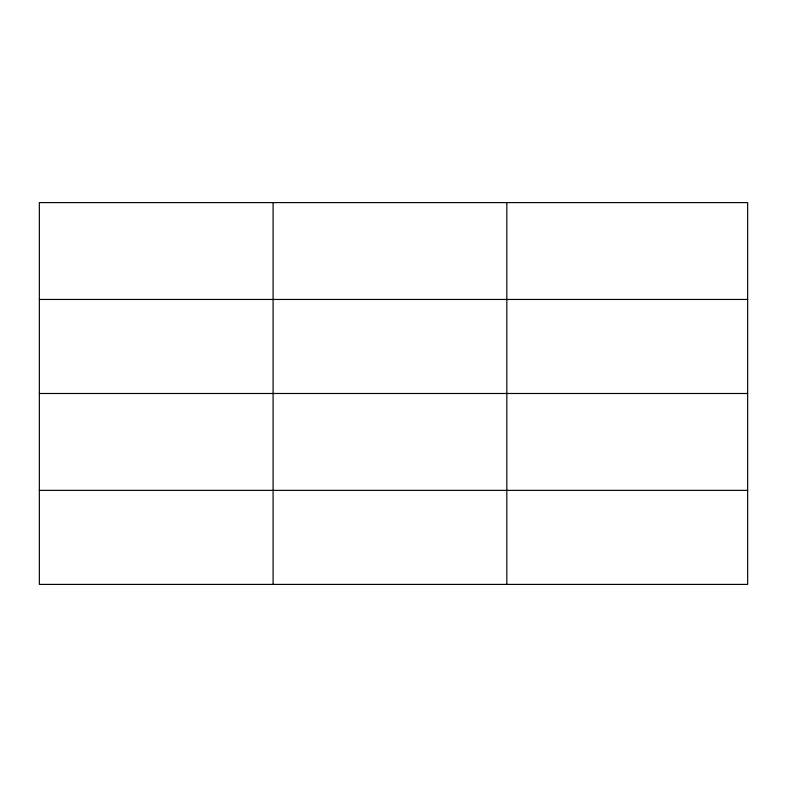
<?xml version="1.0" encoding="UTF-8"?>
<svg xmlns="http://www.w3.org/2000/svg" width="787" height="787" viewBox="0 0 787 787"><rect width="100%" height="100%" fill="white"/><g stroke="black" fill="none" stroke-linecap="round" stroke-linejoin="round"><path stroke-width="1.18" d="M747.65 393.49L747.65 202.603L39.35 202.603L39.35 584.397L747.65 584.397L747.65 393.49L39.35 393.49M39.35 299.453L747.65 299.453M39.35 490.37L747.65 490.37M506.828 202.603L506.828 584.397M273.089 202.603L273.089 584.397"/></g></svg>
